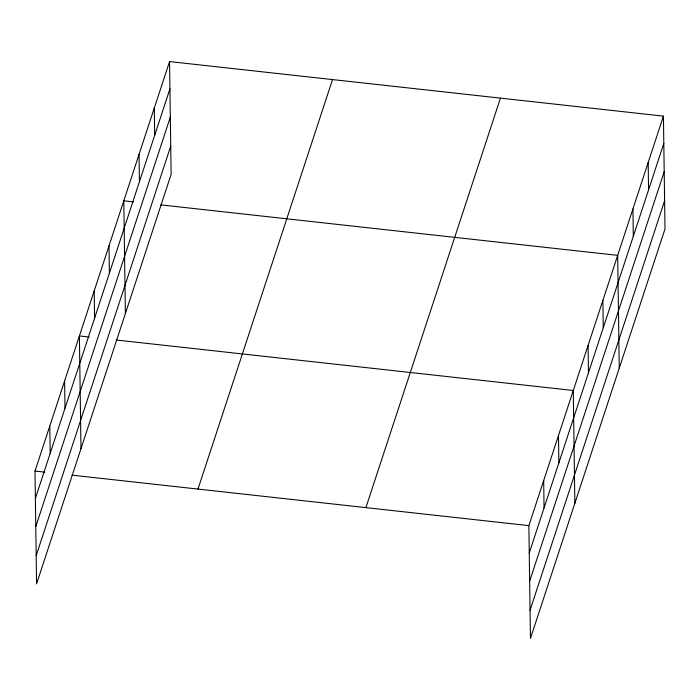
<?xml version="1.0" encoding="UTF-8"?>
<svg xmlns="http://www.w3.org/2000/svg" width="700" height="700" viewBox="0 0 700 700"><rect width="100%" height="100%" fill="white"/><g stroke="black" fill="none" stroke-linecap="round" stroke-linejoin="round"><path stroke-width="1.05" d="M169.549 61.574L171.124 174.37L36.575 583.87L35 471.074L169.549 61.574L663.425 116.13L665 228.926L530.451 638.426L528.876 525.63L663.425 116.13M35.385 498.4L169.934 88.9M35.779 526.601L170.327 117.101M36.181 555.66L170.73 146.16M197.977 489.081L332.526 79.581M365.899 507.631L500.448 98.131M529.261 552.956L663.81 143.456M529.655 581.166L664.204 171.666M530.058 610.225L664.606 200.725M133.577 201.88L123.804 200.804L125.379 313.6M160.746 204.881L617.68 255.36L619.255 368.156M89.18 337.015L79.397 335.939L80.973 448.735M116.34 340.016L573.274 390.495L574.849 503.291M35 471.074L44.782 472.15M71.942 475.151L528.876 525.63M648.174 162.54L648.559 189.866M632.931 208.95L633.308 236.276M602.875 300.405L603.26 327.731M588.079 345.45L588.464 372.776M558.477 435.54L558.863 462.866M543.681 480.585L544.058 507.911M154.298 107.984L154.683 135.31M139.046 154.394L139.431 181.72M108.999 245.849L109.384 273.175M94.203 290.894L94.579 318.22M64.601 380.984L64.986 408.31M49.796 426.029L50.181 453.355"/></g></svg>
